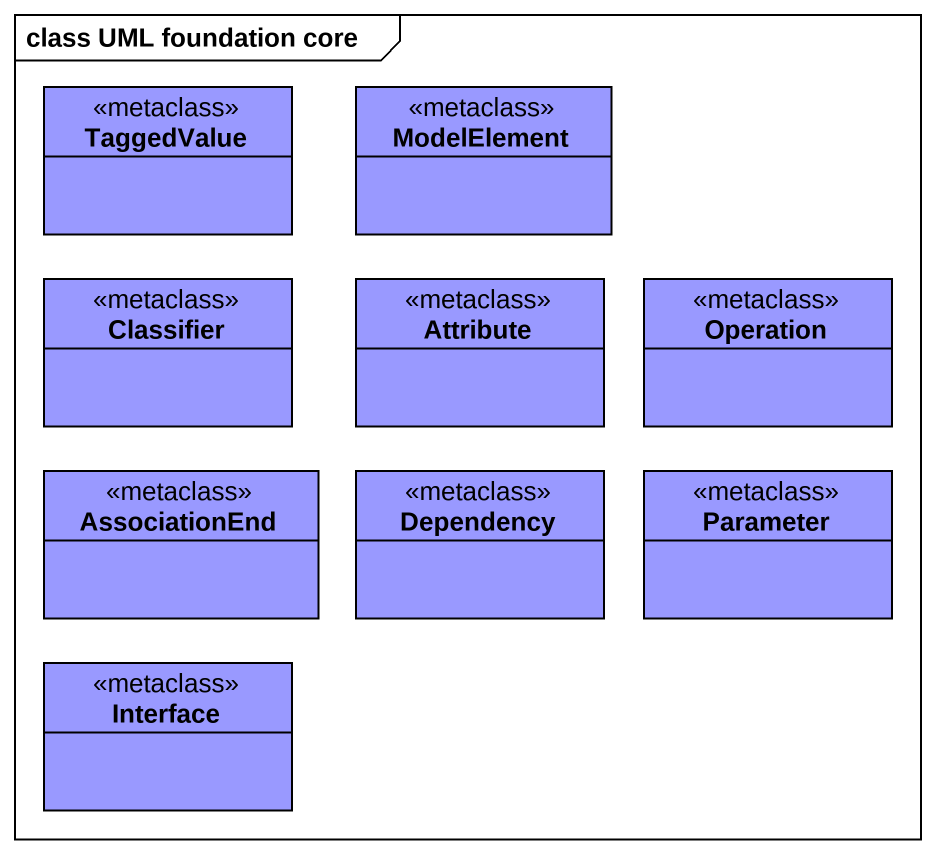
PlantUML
@startuml
mainframe class UML foundation core
hide circle
hide empty members
class TaggedValue <<metaclass>> #9999FF
class ModelElement <<metaclass>> #9999FF
class Classifier <<metaclass>> #9999FF
class Attribute <<metaclass>> #9999FF
class Operation <<metaclass>> #9999FF
class AssociationEnd <<metaclass>> #9999FF
class Dependency <<metaclass>> #9999FF
class Parameter <<metaclass>> #9999FF
class "Interface" as Interface_ <<metaclass>> #9999FF
@enduml
